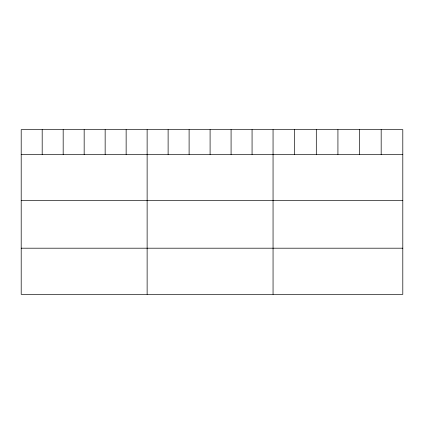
<?xml version="1.0" encoding="UTF-8"?>
<svg xmlns="http://www.w3.org/2000/svg" width="424" height="424" viewBox="0 0 424 424"><rect width="100%" height="100%" fill="white"/><g stroke="black" fill="none" stroke-linecap="round" stroke-linejoin="round"><path stroke-width="0.64" d="M402.8 154.484L402.8 294.346L21.2 294.346L21.2 129.654L402.8 129.654L402.8 154.484L21.2 154.484M21.2 200.637L402.8 200.637M21.2 248.194L402.8 248.194M381.176 129.654L381.176 154.484M359.552 129.654L359.552 154.484M337.928 129.654L337.928 154.484M316.304 129.654L316.304 154.484M294.68 129.654L294.68 154.484M273.056 129.654L273.056 294.346M252.068 129.654L252.068 154.484M231.08 129.654L231.08 154.484M210.092 129.654L210.092 154.484M189.104 129.654L189.104 154.484M168.116 129.654L168.116 154.484M147.128 129.654L147.128 294.346M126.14 129.654L126.14 154.484M105.152 129.654L105.152 154.484M84.164 129.654L84.164 154.484M63.176 129.654L63.176 154.484M42.188 129.654L42.188 154.484"/></g></svg>
